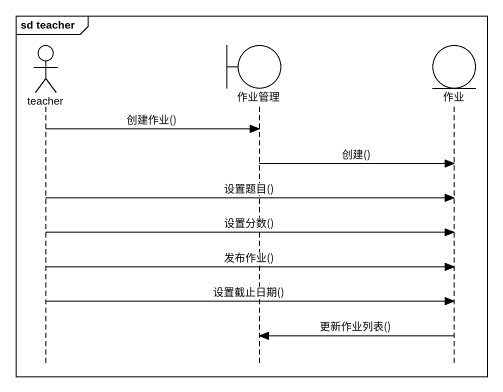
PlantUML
@startuml
mainframe sd teacher
hide footbox
actor teacher
boundary 作业管理
entity 作业

teacher -> 作业管理 : 创建作业()
作业管理 -> 作业 : 创建()
teacher -> 作业 : 设置题目()
teacher -> 作业 : 设置分数()
teacher -> 作业 : 发布作业()
teacher -> 作业 : 设置截止日期()
作业 -> 作业管理 : 更新作业列表()
@enduml
